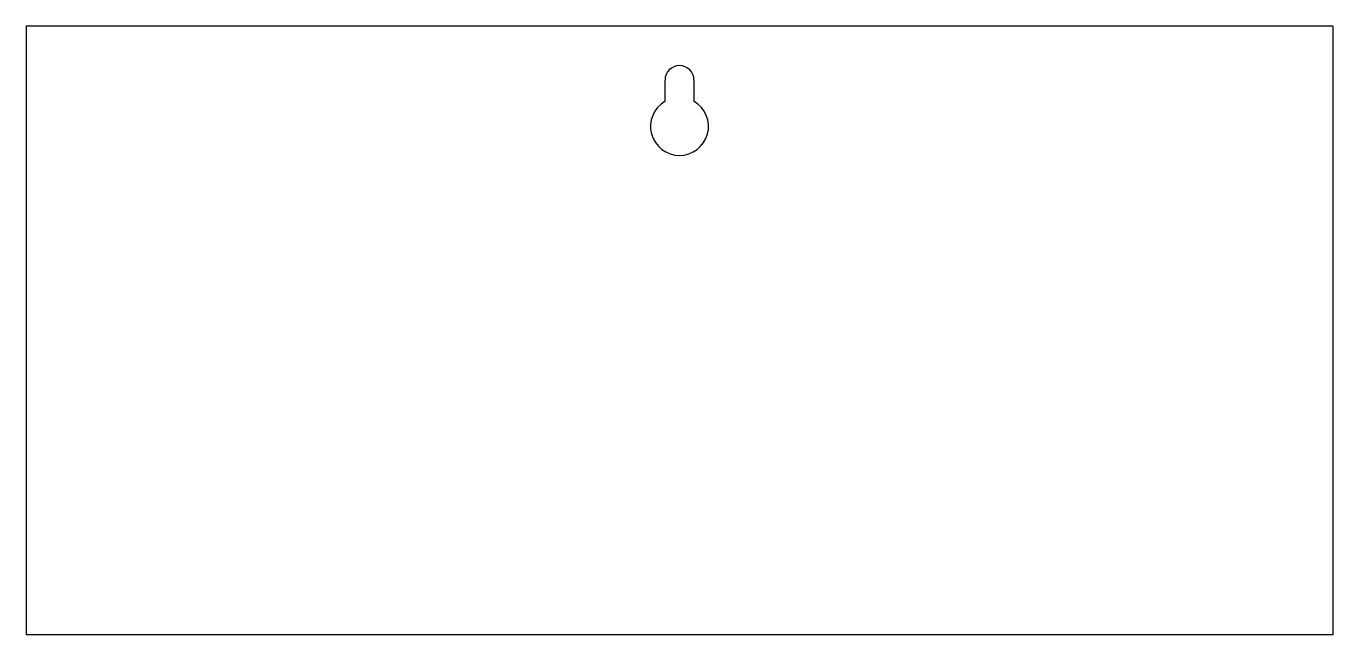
# Model space of a CAD drawing. Header units: inches. Extents: x -4.44 to 4.44, y -2.07 to 2.07.
import ezdxf

# ---------------------------------------------------------------- set-up
doc = ezdxf.new("R2010")
doc.units = ezdxf.units.IN
doc.header["$MEASUREMENT"] = 0

msp = doc.modelspace()

# ---------------------------------------------------------------- linework, layer by layer
at = {"color": 7, "linetype": 'Continuous', "lineweight": 25}
for p, q in [((-4.437, 2.0669), (-4.437, -2.0669)), ((4.437, 2.0669), (-4.437, 2.0669)), ((4.437, 2.0669), (4.437, -2.0669)), ((-0.0984, 1.5563), (-0.0984, 1.7008)), ((0.0984, 1.7008), (0.0984, 1.5563)), ((4.437, -2.0669), (-4.437, -2.0669))]:
    msp.add_line(p, q, dxfattribs=at)
for centre, radius, start, end in [((0, 1.7008), 0.0984, 0, 180), ((0, 1.3858), 0.1969, 120, 60)]:
    msp.add_arc(centre, radius, start, end, dxfattribs=at)

doc.saveas('drawing.dxf')
